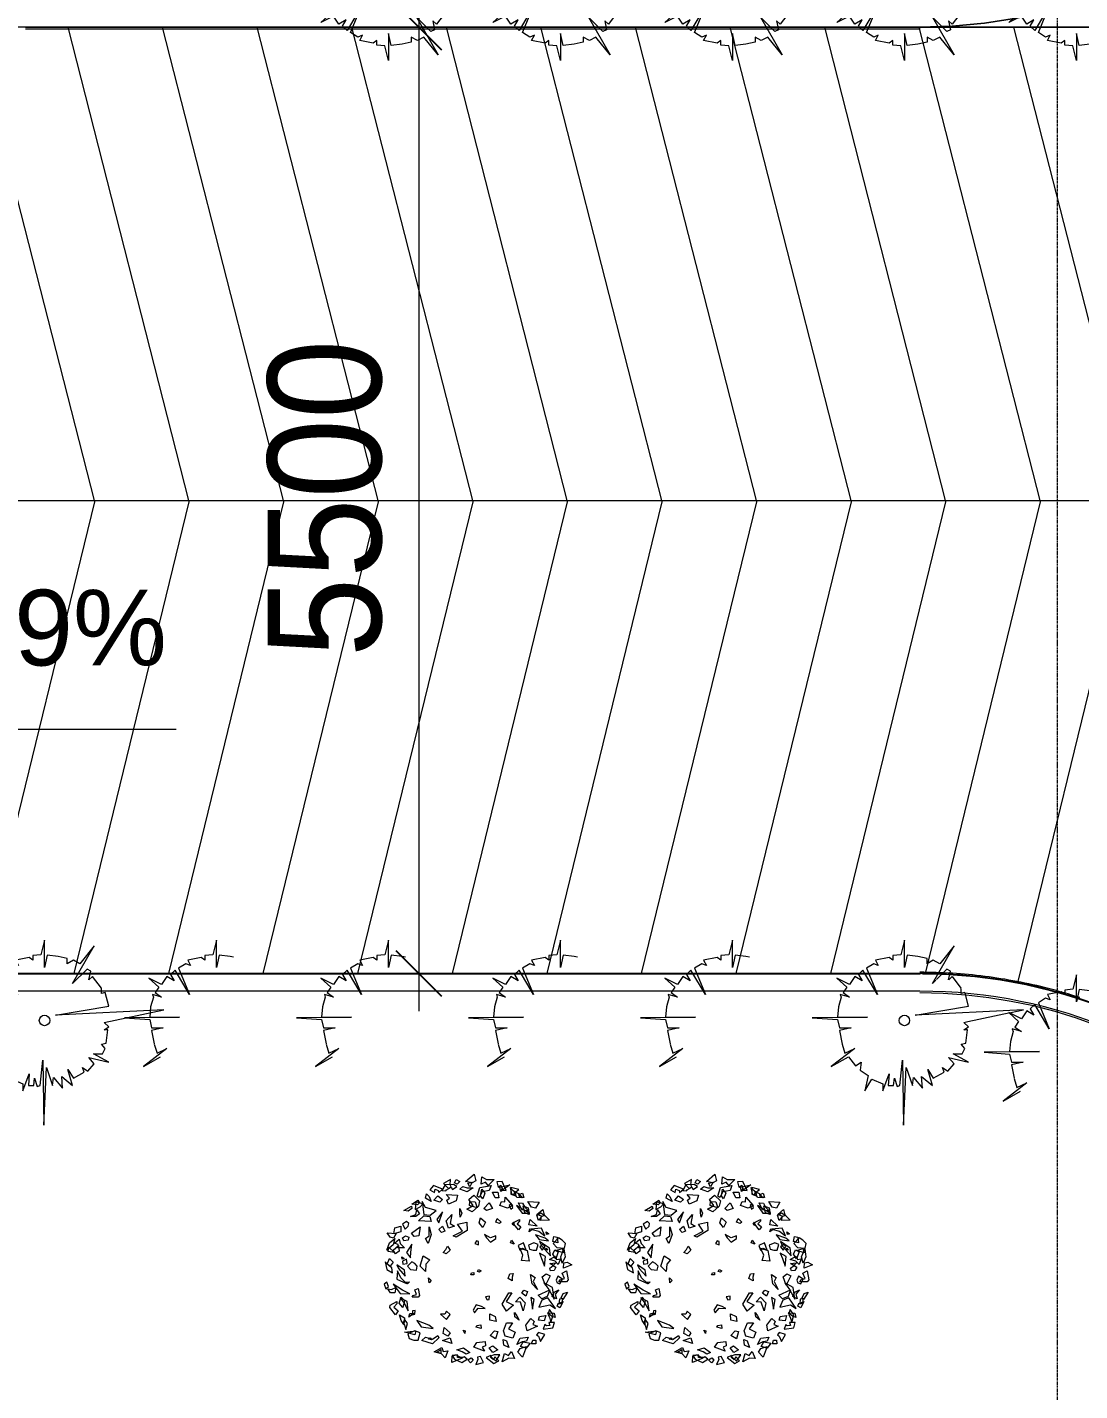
# Model space of a CAD drawing. Header units: millimetres. Extents: x 5357 to 201988, y -16345 to 109895.
# Drawn here: x 54962 to 61082, y 61836 to 69762 of the extents above; entities that cross this region are included whole.
import ezdxf

# ---------------------------------------------------------------- set-up
doc = ezdxf.new("R2010")
doc.units = ezdxf.units.MM
doc.linetypes.add('Grid Line', pattern=[22.225, 12.7, -3.175, 3.175, -3.175])
for name, color, linetype, lineweight in [('0-1', 7, 'Continuous', 5), ('A-ANNO-DIMS', 211, 'Continuous', 9), ('A-ANNO-DIMS-220', 211, 'Continuous', 9), ('A-DETL-THIN', 151, 'Continuous', 9), ('A-FLOR', 192, 'Continuous', 9), ('A-FLOR-1', 10, 'Continuous', 9), ('A-FLOR-2', 53, 'Continuous', 9), ('A-WALL', 113, 'Continuous', 9), ('G-ANNO-DIMS', 111, 'Continuous', 9), ('G-IMPT', 8, 'Continuous', 9), ('L-PLNT', 71, 'Continuous', 9), ('S-GRID-1', 1, 'Grid Line', 9)]:
    doc.layers.add(name, color=color, linetype=linetype, lineweight=lineweight)
doc.styles.add('Arial_4', font='arial_0.ttf', dxfattribs={"width": 0.9, "height": 660})
doc.styles.add('Arial_6', font='arial_0.ttf', dxfattribs={"height": 440})
doc.dimstyles.new('1_Dim_chi_tiet_khu_đất_2', dxfattribs={"dimscale": 304.8, "dimtxt": 673.371204, "dimasz": 0.866142, "dimexe": 0.721785, "dimexo": 0.0625, "dimgap": 0.072178, "dimtad": 1, "dimdec": 0, "dimrnd": 5, "dimzin": 0, "dimdsep": 46, "dimtxsty": 'Arial_4', "dimblk1": 'OBLIQUE', "dimblk2": 'OBLIQUE', "dimsah": 1, "dimcen": 0.09, "dimdle": 0.721785, "dimazin": 0, "dimtfac": 1, "dimtdec": 4, "dimtix": 1, "dimtmove": 0, "dimatfit": 3, "dimfxl": 2.165354, "dimfxlon": 1, "dimtvp": 1, "dimtolj": 1, "dimtzin": 0, "dimarcsym": 2})

# ---------------------------------------------------------------- blocks, each defined once
blk = doc.blocks.new('NCV_TKTC_KET CAU_rvt-1-TKCS_MB SÂN ĐƯỜNG NỘI BỘ')
at = {"layer": 'A-FLOR-1'}
for p, q in [((60152.6, 64261.9), (54662.6, 64261.9)), ((54662.6, 64261.9), (60152.6, 64261.9))]:
    blk.add_line(p, q, dxfattribs=at)
at = {"layer": 'A-FLOR-1', "flags": 128}
blk.add_lwpolyline([(60152.6, 69761.9), (60340.9, 69767.9), (60528.6, 69785.6), (60714.7, 69815.1), (60898.6, 69856.2), (60918, 69861.2)], dxfattribs=at)
at = {"layer": 'A-FLOR-2', "flags": 128}
blk.add_lwpolyline([(60918, 69861.2), (60898.6, 69856.2), (60714.7, 69815.1), (60528.6, 69785.6), (60340.9, 69767.9), (60152.6, 69761.9)], dxfattribs=at)
blk = doc.blocks.new('CAY BACH TRINH - CAY BACH TRINH_dwg-2249800-TKCS_MB SÂN ĐƯỜNG NỘI BỘ')
at = {"layer": 'G-IMPT', "flags": 128}
for points in [[(7, 1749), (-25, 1628), (43, 1591), (160, 1616)], [(-715, 1368), (-728, 1408), (-805, 1472), (-663, 1508), (-663, 1385)], [(-648, 1504), (-672, 1392), (-758, 1347), (-746, 1419), (-706, 1444)], [(-477, 1437), (-459, 1512), (-646, 1555)], [(-578, 1452), (-505, 1613), (-404, 1608), (-431, 1511), (-482, 1548), (-505, 1489), (-486, 1456)], [(-357, 1653), (-250, 1541), (-201, 1603), (-123, 1566), (-133, 1703), (-220, 1653)], [(-83, 1327), (-48, 1351), (-99, 1506), (-301, 1542), (-270, 1454), (-140, 1428)], [(23, 1503), (131, 1428), (267, 1478), (209, 1528), (131, 1503)], [(121, 1587), (40, 1602), (86, 1521)], [(335, 1653), (267, 1616), (316, 1566), (365, 1591)], [(533, 1553), (590, 1452), (520, 1446), (509, 1467), (423, 1512), (399, 1468), (319, 1525), (383, 1562)], [(423, 1516), (443, 1553), (433, 1653), (560, 1578), (472, 1491)], [(579, 1478), (745, 1541), (813, 1466), (725, 1416), (716, 1478), (657, 1453), (647, 1416)], [(-1174, 1238), (-1112, 1130), (-1037, 1152), (-972, 1252)], [(-874, 1403), (-896, 1328), (-826, 1327), (-809, 1379)], [(-870, 1320), (-769, 1323), (-719, 1438), (-798, 1395)], [(-556, 1333), (-692, 1179), (-600, 1129), (-460, 1181), (-492, 1255), (-553, 1247)], [(-428, 1425), (-446, 1319), (-376, 1318), (-327, 1420)], [(-133, 1478), (-191, 1403), (-152, 1303), (-113, 1353)], [(14, 1366), (-94, 1266), (-74, 1166), (43, 1066), (140, 1116), (23, 1178), (101, 1291)], [(-50, 1140), (92, 1178), (86, 1252), (-14, 1249)], [(511, 1378), (306, 1366), (335, 1266), (472, 1203), (501, 1278), (452, 1316)], [(667, 1353), (579, 1291), (628, 1241), (735, 1278)], [(696, 1091), (891, 1141), (949, 1253), (920, 1016), (803, 1003)], [(871, 1391), (823, 1341), (784, 1253), (891, 1316)], [(1064, 1244), (1080, 1108), (985, 1158), (937, 1212)], [(1027, 1278), (998, 1228), (1037, 1191), (1135, 1203)], [(-1364, 914), (-1208, 910), (-1218, 988), (-1136, 1017), (-1240, 1107), (-1267, 1010)], [(-1164, 910), (-1135, 1007), (-1204, 1044), (-1282, 1000), (-1216, 980)], [(-766, 1181), (-866, 1042), (-1009, 1038), (-900, 1094)], [(-996, 1019), (-915, 1047), (-883, 1171), (-978, 1137)], [(-989, 1076), (-860, 1099), (-799, 1231), (-876, 1225), (-913, 1152)], [(-697, 1145), (-671, 1210), (-634, 1180), (-660, 1114)], [(-269, 1228), (-328, 1128), (-220, 1091), (-172, 1128)], [(267, 1128), (228, 1041), (257, 966), (267, 1041)], [(413, 1016), (443, 853), (365, 803), (472, 766), (511, 903)], [(647, 866), (579, 1066), (686, 928)], [(1047, 1103), (998, 1028), (1066, 978), (1164, 978), (1066, 1016)], [(1144, 1166), (1135, 1128), (1203, 1078), (1281, 1091)], [(-1279, 631), (-1217, 768), (-1027, 752), (-1169, 714)], [(-1010, 928), (-1137, 803), (-990, 828)], [(-993, 702), (-1009, 756), (-1064, 751)], [(-840, 791), (-799, 735), (-718, 839), (-724, 876), (-821, 927), (-821, 894), (-775, 847)], [(-717, 878), (-717, 816), (-688, 841)], [(-415, 941), (-483, 878), (-454, 853), (-386, 878)], [(-113, 953), (-201, 878), (-152, 778), (-84, 866)], [(140, 878), (131, 728), (335, 603), (384, 628), (218, 716), (306, 841)], [(579, 803), (540, 716), (599, 691), (647, 741)], [(813, 978), (784, 891), (1018, 903), (920, 991)], [(823, 791), (784, 653), (842, 491), (891, 578), (823, 628)], [(988, 791), (1008, 628), (1096, 616), (1144, 678)], [(1261, 753), (1203, 803), (1193, 853), (1232, 891), (1310, 841)], [(1339, 702), (1463, 665), (1444, 774), (1337, 802)], [(-1595, 553), (-1527, 591), (-1429, 491), (-1497, 416), (-1634, 403), (-1653, 491)], [(-1424, 524), (-1440, 618), (-1501, 607), (-1513, 501)], [(-1380, 266), (-1361, 403), (-1185, 528), (-1224, 441)], [(-1302, 703), (-1351, 666), (-1312, 653)], [(-1109, 650), (-1174, 560), (-1345, 537), (-1285, 585)], [(-1065, 367), (-1127, 366), (-1158, 473), (-1082, 500), (-981, 458), (-1000, 389)], [(-942, 366), (-893, 503), (-795, 453), (-825, 366), (-873, 403)], [(-721, 477), (-654, 499), (-671, 550)], [(-220, 591), (-289, 516), (-386, 578), (-386, 628), (-289, 591), (-181, 653)], [(-74, 528), (-35, 541), (-6, 491), (-74, 466)], [(1310, 591), (1252, 628), (1193, 603), (1203, 553), (1281, 541)], [(1270, 413), (1394, 410), (1386, 473), (1452, 496), (1368, 568), (1347, 490)], [(1422, 673), (1471, 586), (1531, 604), (1583, 684)], [(1447, 578), (1476, 466), (1593, 366), (1544, 503)], [(-1597, 135), (-1570, 248), (-1626, 391), (-1648, 247)], [(-1619, 320), (-1482, 361), (-1595, 398)], [(-1363, 198), (-1471, 259), (-1494, 200), (-1562, 210), (-1523, 107), (-1467, 166)], [(-1478, 213), (-1422, 297), (-1459, 373), (-1523, 336)], [(-1328, 370), (-1279, 378), (-1302, 402)], [(-1274, 77), (-1290, 255), (-1183, 312), (-1221, 219)], [(-1283, 435), (-1251, 475), (-1188, 428), (-1232, 366)], [(-855, 181), (-881, 279), (-825, 405), (-958, 362), (-994, 169)], [(491, 441), (443, 366), (511, 303), (569, 328), (521, 378)], [(813, 191), (881, 116), (891, -22), (988, 78), (930, 266)], [(1135, 478), (1232, 328), (1164, 228), (1154, 328)], [(1378, 453), (1369, 353), (1437, 303), (1476, 366)], [(1553, 425), (1451, 325), (1568, 345)], [(-1619, 40), (-1622, 139), (-1683, 152), (-1767, 105)], [(-1482, 60), (-1448, -1), (-1384, -6), (-1369, 43), (-1433, 90)], [(-1478, 141), (-1429, 91), (-1371, 128)], [(-74, 16), (-123, -9), (-94, -34), (-55, -22)], [(1085, 125), (1140, 155), (1218, 75), (1163, 15), (1054, 5), (1038, 75)], [(1310, 166), (1300, 116), (1222, 128), (1232, 203)], [(1256, -105), (1272, 5), (1412, 105), (1381, 35)], [(1319, 245), (1280, 215), (1311, 205)], [(1476, 153), (1534, 78), (1583, 116), (1544, 216)], [(1624, 156), (1594, 16), (1487, -41), (1502, 50), (1551, 81)], [(-1595, -47), (-1673, -9), (-1702, -172), (-1673, -209), (-1536, -209), (-1556, -172), (-1634, -147)], [(-1515, -106), (-1486, -178), (-1501, -227), (-1553, -242), (-1599, -161)], [(-1449, -521), (-1419, -309), (-1263, -222), (-1351, -346)], [(-1291, -267), (-1232, -115), (-1304, -62), (-1376, -95)], [(-1145, -345), (-1046, -242), (-1021, -71), (-1105, -125), (-1069, -201)], [(-688, -191), (-610, -147), (-641, -60), (-704, -55), (-685, -122)], [(11, -79), (65, -80), (51, -44), (11, -37)], [(832, -134), (784, -184), (823, -222)], [(1477, -247), (1352, -421), (1173, -426), (1309, -356)], [(1179, -205), (1218, -245), (1264, -215)], [(1398, -9), (1408, -159), (1232, -234), (1339, -134)], [(1563, -293), (1595, -211), (1641, -250), (1609, -331)], [(-1604, -526), (-1578, -497), (-1615, -421), (-1690, -396)], [(-1489, -516), (-1411, -473), (-1448, -396), (-1534, -351), (-1465, -430)], [(-1224, -515), (-1157, -451), (-1369, -353), (-1324, -476)], [(-1024, -493), (-1058, -702), (-1088, -530)], [(-935, -470), (-860, -411), (-900, -361), (-966, -383)], [(-888, -735), (-838, -578), (-745, -570), (-823, -487), (-921, -590)], [(-582, -741), (-504, -613), (-626, -407), (-681, -406), (-575, -561), (-711, -631)], [(-229, -532), (-269, -525), (-272, -467), (-200, -477)], [(1085, -355), (1023, -325), (999, -455), (1023, -485), (1132, -485), (1116, -455), (1054, -435)], [(1202, -735), (1225, -565), (1350, -495), (1280, -595)], [(1330, -484), (1271, -546), (1300, -671), (1369, -596)], [(1427, -309), (1447, -409), (1525, -409), (1573, -334), (1505, -346)], [(-1553, -680), (-1504, -649), (-1521, -598), (-1613, -563)], [(-1546, -521), (-1536, -609), (-1595, -596), (-1604, -509)], [(-1173, -669), (-1368, -622), (-1473, -694), (-1336, -498), (-1227, -542)], [(-1390, -946), (-1429, -809), (-1361, -709), (-1332, -796), (-1361, -846)], [(-129, -656), (-34, -622), (23, -722), (0, -767), (-69, -688), (-193, -693)], [(614, -795), (506, -893), (444, -803), (510, -740), (536, -796)], [(1124, -735), (1132, -805), (1085, -795), (1077, -725)], [(1384, -736), (1435, -805), (1537, -675), (1529, -628), (1408, -565), (1408, -607), (1465, -665)], [(-1468, -852), (-1402, -831), (-1326, -772), (-1450, -777)], [(-1251, -1066), (-1426, -1044), (-1452, -946), (-1351, -943), (-1371, -1002), (-1308, -1008), (-1282, -979)], [(-1270, -915), (-1163, -901), (-1183, -834), (-1295, -817)], [(-1144, -1010), (-957, -1095), (-936, -993), (-1027, -873), (-1088, -926), (-1063, -982)], [(-811, -903), (-736, -844), (-727, -764), (-770, -826)], [(-698, -1231), (-557, -1193), (-527, -1096), (-584, -953), (-693, -951), (-619, -1061), (-741, -1124)], [(-393, -926), (-281, -901), (-277, -790), (-378, -835)], [(-120, -1056), (-31, -1033), (-45, -997), (-117, -988)], [(1048, -911), (967, -1024), (753, -1052), (829, -993)], [(1193, -846), (1173, -780), (1104, -785)], [(1249, -1075), (1218, -965), (1272, -885), (1295, -955), (1272, -995)], [(1359, -809), (1271, -859), (1281, -984), (1330, -909)], [(-1130, -1172), (-1165, -1196), (-1203, -1289), (-1280, -1164), (-1162, -1128)], [(-771, -1348), (-831, -1232), (-975, -1212), (-947, -1284), (-866, -1298)], [(-384, -1242), (-286, -1181), (-363, -1098), (-424, -1108)], [(176, -1143), (205, -1087), (168, -1096)], [(411, -1324), (581, -1272), (441, -1226)], [(550, -1034), (443, -1134), (482, -1196), (569, -1146)], [(667, -1184), (647, -1221), (764, -1334), (959, -1271), (891, -1209), (764, -1246)], [(775, -1261), (835, -1251), (807, -1222)], [(1103, -1266), (1025, -1267), (986, -1133), (1081, -1099), (1208, -1151), (1184, -1238)], [(1066, -1096), (1086, -1171), (1271, -1121)], [(-1117, -1335), (-1039, -1334), (-1059, -1267), (-1114, -1266)], [(-883, -1296), (-1010, -1321), (-942, -1409), (-834, -1384)], [(-872, -1573), (-787, -1482), (-829, -1416), (-944, -1384)], [(-505, -1659), (-547, -1509), (-620, -1542), (-671, -1472), (-727, -1598), (-626, -1595)], [(-622, -1399), (-535, -1360), (-523, -1254), (-580, -1280)], [(-336, -1491), (-270, -1405), (-332, -1372), (-423, -1439)], [(-180, -1469), (12, -1396), (-45, -1309), (-194, -1290), (-200, -1370), (-142, -1392)], [(323, -1445), (199, -1404), (83, -1492), (153, -1523), (221, -1476)], [(731, -1476), (595, -1400), (567, -1474), (481, -1461), (531, -1590), (600, -1516)], [(608, -1509), (686, -1484), (608, -1434)], [(-386, -1646), (-464, -1534), (-357, -1534), (-289, -1559)], [(-215, -1584), (-355, -1693), (-443, -1641), (-373, -1567), (-346, -1624), (-297, -1583), (-299, -1545)], [(-55, -1574), (-63, -1616), (-24, -1708), (-167, -1674), (-109, -1565)], [(69, -1680), (123, -1624), (62, -1590), (23, -1629)], [(228, -1671), (131, -1609), (189, -1571), (209, -1584), (306, -1584), (306, -1534), (404, -1546), (365, -1609)], [(411, -1674), (406, -1550), (330, -1534), (226, -1592)]]:
    blk.add_lwpolyline(points, close=True, dxfattribs=at)
blk = doc.blocks.new('CAY BACH TRINH - CAY BACH TRINH-2271498-TKCS_MB SÂN ĐƯỜNG NỘI BỘ')
at = {"extrusion": (0, 0, -1), "xscale": 0.3200000000000001, "yscale": 0.3200000000000001, "zscale": -0.3200000000000001, "rotation": 180}
blk.add_blockref('CAY BACH TRINH - CAY BACH TRINH_dwg-2249800-TKCS_MB SÂN ĐƯỜNG NỘI BỘ', (0, 0), dxfattribs=at)
blk = doc.blocks.new('CAY BACH TRINH - CAY BACH TRINH_dwg-V797-TKCS_MB SÂN ĐƯỜNG NỘI BỘ')
at = {"layer": 'G-IMPT'}
blk.add_line((647, 866), (582, 1058), dxfattribs=at)
at = {"layer": 'G-IMPT', "flags": 128}
for points in [[(7, 1749), (-25, 1628), (43, 1591), (160, 1616)], [(-715, 1368), (-728, 1408), (-805, 1472), (-663, 1508), (-663, 1385)], [(-648, 1504), (-672, 1392), (-758, 1347), (-746, 1419), (-706, 1444)], [(-477, 1437), (-459, 1512), (-646, 1555)], [(-578, 1452), (-505, 1613), (-404, 1608), (-431, 1511), (-482, 1548), (-505, 1489), (-486, 1456)], [(-357, 1653), (-250, 1541), (-201, 1603), (-123, 1566), (-133, 1703), (-220, 1653)], [(-83, 1327), (-48, 1351), (-99, 1506), (-301, 1542), (-270, 1454), (-140, 1428)], [(23, 1503), (131, 1428), (267, 1478), (209, 1528), (131, 1503)], [(121, 1587), (40, 1602), (86, 1521)], [(335, 1653), (267, 1616), (316, 1566), (365, 1591)], [(533, 1553), (590, 1452), (520, 1446), (509, 1467), (423, 1512), (399, 1468), (319, 1525), (383, 1562)], [(423, 1516), (443, 1553), (433, 1653), (560, 1578), (472, 1491)], [(579, 1478), (745, 1541), (813, 1466), (725, 1416), (716, 1478), (657, 1453), (647, 1416)], [(-1174, 1238), (-1112, 1130), (-1037, 1152), (-972, 1252)], [(-874, 1403), (-896, 1328), (-826, 1327), (-809, 1379)], [(-870, 1320), (-769, 1323), (-719, 1438), (-798, 1395)], [(-556, 1333), (-692, 1179), (-600, 1129), (-460, 1181), (-492, 1255), (-553, 1247)], [(-428, 1425), (-446, 1319), (-376, 1318), (-327, 1420)], [(-133, 1478), (-191, 1403), (-152, 1303), (-113, 1353)], [(14, 1366), (-94, 1266), (-74, 1166), (43, 1066), (140, 1116), (23, 1178), (101, 1291)], [(-50, 1140), (92, 1178), (86, 1252), (-14, 1249)], [(511, 1378), (306, 1366), (335, 1266), (472, 1203), (501, 1278), (452, 1316)], [(667, 1353), (579, 1291), (628, 1241), (735, 1278)], [(696, 1091), (891, 1141), (949, 1253), (920, 1016), (803, 1003)], [(871, 1391), (823, 1341), (784, 1253), (891, 1316)], [(1064, 1244), (1080, 1108), (985, 1158), (937, 1212)], [(1027, 1278), (998, 1228), (1037, 1191), (1135, 1203)], [(-1364, 914), (-1208, 910), (-1218, 988), (-1136, 1017), (-1240, 1107), (-1267, 1010)], [(-1164, 910), (-1135, 1007), (-1204, 1044), (-1282, 1000), (-1216, 980)], [(-766, 1181), (-866, 1042), (-1009, 1038), (-900, 1094)], [(-996, 1019), (-915, 1047), (-883, 1171), (-978, 1137)], [(-989, 1076), (-860, 1099), (-799, 1231), (-876, 1225), (-913, 1152)], [(-697, 1145), (-671, 1210), (-634, 1180), (-660, 1114)], [(-269, 1228), (-328, 1128), (-220, 1091), (-172, 1128)], [(267, 1128), (228, 1041), (257, 966), (267, 1041)], [(413, 1016), (443, 853), (365, 803), (472, 766), (511, 903)], [(1047, 1103), (998, 1028), (1066, 978), (1164, 978), (1066, 1016)], [(1144, 1166), (1135, 1128), (1203, 1078), (1281, 1091)], [(-1279, 631), (-1217, 768), (-1027, 752), (-1169, 714)], [(-1010, 928), (-1137, 803), (-990, 828)], [(-993, 702), (-1009, 756), (-1064, 751)], [(-840, 791), (-799, 735), (-718, 839), (-724, 876), (-821, 927), (-821, 894), (-775, 847)], [(-717, 878), (-717, 816), (-688, 841)], [(-415, 941), (-483, 878), (-454, 853), (-386, 878)], [(-113, 953), (-201, 878), (-152, 778), (-84, 866)], [(140, 878), (131, 728), (335, 603), (384, 628), (218, 716), (306, 841)], [(579, 803), (540, 716), (599, 691), (647, 741)], [(813, 978), (784, 891), (1018, 903), (920, 991)], [(823, 791), (784, 653), (842, 491), (891, 578), (823, 628)], [(988, 791), (1008, 628), (1096, 616), (1144, 678)], [(1261, 753), (1203, 803), (1193, 853), (1232, 891), (1310, 841)], [(1339, 702), (1463, 665), (1444, 774), (1337, 802)], [(-1595, 553), (-1527, 591), (-1429, 491), (-1497, 416), (-1634, 403), (-1653, 491)], [(-1424, 524), (-1440, 618), (-1501, 607), (-1513, 501)], [(-1380, 266), (-1361, 403), (-1185, 528), (-1224, 441)], [(-1302, 703), (-1351, 666), (-1312, 653)], [(-1109, 650), (-1174, 560), (-1345, 537), (-1285, 585)], [(-1065, 367), (-1127, 366), (-1158, 473), (-1082, 500), (-981, 458), (-1000, 389)], [(-942, 366), (-893, 503), (-795, 453), (-825, 366), (-873, 403)], [(-721, 477), (-654, 499), (-671, 550)], [(-220, 591), (-289, 516), (-386, 578), (-386, 628), (-289, 591), (-181, 653)], [(-74, 528), (-35, 541), (-6, 491), (-74, 466)], [(1310, 591), (1252, 628), (1193, 603), (1203, 553), (1281, 541)], [(1270, 413), (1394, 410), (1386, 473), (1452, 496), (1368, 568), (1347, 490)], [(1422, 673), (1471, 586), (1531, 604), (1583, 684)], [(1447, 578), (1476, 466), (1593, 366), (1544, 503)], [(-1597, 135), (-1570, 248), (-1626, 391), (-1648, 247)], [(-1619, 320), (-1482, 361), (-1595, 398)], [(-1363, 198), (-1471, 259), (-1494, 200), (-1562, 210), (-1523, 107), (-1467, 166)], [(-1478, 213), (-1422, 297), (-1459, 373), (-1523, 336)], [(-1328, 370), (-1279, 378), (-1302, 402)], [(-1274, 77), (-1290, 255), (-1183, 312), (-1221, 219)], [(-1283, 435), (-1251, 475), (-1188, 428), (-1232, 366)], [(-855, 181), (-881, 279), (-825, 405), (-958, 362), (-994, 169)], [(491, 441), (443, 366), (511, 303), (569, 328), (521, 378)], [(813, 191), (881, 116), (891, -22), (988, 78), (930, 266)], [(1135, 478), (1232, 328), (1164, 228), (1154, 328)], [(1378, 453), (1369, 353), (1437, 303), (1476, 366)], [(1553, 425), (1451, 325), (1568, 345)], [(-1619, 40), (-1622, 139), (-1683, 152), (-1767, 105)], [(-1482, 60), (-1448, -1), (-1384, -6), (-1369, 43), (-1433, 90)], [(-1478, 141), (-1429, 91), (-1371, 128)], [(-74, 16), (-123, -9), (-94, -34), (-55, -22)], [(1085, 125), (1140, 155), (1218, 75), (1163, 15), (1054, 5), (1038, 75)], [(1310, 166), (1300, 116), (1222, 128), (1232, 203)], [(1256, -105), (1272, 5), (1412, 105), (1381, 35)], [(1319, 245), (1280, 215), (1311, 205)], [(1476, 153), (1534, 78), (1583, 116), (1544, 216)], [(1624, 156), (1594, 16), (1487, -41), (1502, 50), (1551, 81)], [(-1595, -47), (-1673, -9), (-1702, -172), (-1673, -209), (-1536, -209), (-1556, -172), (-1634, -147)], [(-1515, -106), (-1486, -178), (-1501, -227), (-1553, -242), (-1599, -161)], [(-1449, -521), (-1419, -309), (-1263, -222), (-1351, -346)], [(-1291, -267), (-1232, -115), (-1304, -62), (-1376, -95)], [(-1145, -345), (-1046, -242), (-1021, -71), (-1105, -125), (-1069, -201)], [(-688, -191), (-610, -147), (-641, -60), (-704, -55), (-685, -122)], [(11, -79), (65, -80), (51, -44), (11, -37)], [(832, -134), (784, -184), (823, -222)], [(1477, -247), (1352, -421), (1173, -426), (1309, -356)], [(1179, -205), (1218, -245), (1264, -215)], [(1398, -9), (1408, -159), (1232, -234), (1339, -134)], [(1563, -293), (1595, -211), (1641, -250), (1609, -331)], [(-1604, -526), (-1578, -497), (-1615, -421), (-1690, -396)], [(-1489, -516), (-1411, -473), (-1448, -396), (-1534, -351), (-1465, -430)], [(-1224, -515), (-1157, -451), (-1369, -353), (-1324, -476)], [(-1024, -493), (-1058, -702), (-1088, -530)], [(-935, -470), (-860, -411), (-900, -361), (-966, -383)], [(-888, -735), (-838, -578), (-745, -570), (-823, -487), (-921, -590)], [(-582, -741), (-504, -613), (-626, -407), (-681, -406), (-575, -561), (-711, -631)], [(-229, -532), (-269, -525), (-272, -467), (-200, -477)], [(1085, -355), (1023, -325), (999, -455), (1023, -485), (1132, -485), (1116, -455), (1054, -435)], [(1202, -735), (1225, -565), (1350, -495), (1280, -595)], [(1330, -484), (1271, -546), (1300, -671), (1369, -596)], [(1427, -309), (1447, -409), (1525, -409), (1573, -334), (1505, -346)], [(-1553, -680), (-1504, -649), (-1521, -598), (-1613, -563)], [(-1546, -521), (-1536, -609), (-1595, -596), (-1604, -509)], [(-1173, -669), (-1368, -622), (-1473, -694), (-1336, -498), (-1227, -542)], [(-1390, -946), (-1429, -809), (-1361, -709), (-1332, -796), (-1361, -846)], [(-129, -656), (-34, -622), (23, -722), (0, -767), (-69, -688), (-193, -693)], [(614, -795), (506, -893), (444, -803), (510, -740), (536, -796)], [(1124, -735), (1132, -805), (1085, -795), (1077, -725)], [(1384, -736), (1435, -805), (1537, -675), (1529, -628), (1408, -565), (1408, -607), (1465, -665)], [(-1468, -852), (-1402, -831), (-1326, -772), (-1450, -777)], [(-1251, -1066), (-1426, -1044), (-1452, -946), (-1351, -943), (-1371, -1002), (-1308, -1008), (-1282, -979)], [(-1270, -915), (-1163, -901), (-1183, -834), (-1295, -817)], [(-1144, -1010), (-957, -1095), (-936, -993), (-1027, -873), (-1088, -926), (-1063, -982)], [(-811, -903), (-736, -844), (-727, -764), (-770, -826)], [(-698, -1231), (-557, -1193), (-527, -1096), (-584, -953), (-693, -951), (-619, -1061), (-741, -1124)], [(-393, -926), (-281, -901), (-277, -790), (-378, -835)], [(-120, -1056), (-31, -1033), (-45, -997), (-117, -988)], [(1048, -911), (967, -1024), (753, -1052), (829, -993)], [(1193, -846), (1173, -780), (1104, -785)], [(1249, -1075), (1218, -965), (1272, -885), (1295, -955), (1272, -995)], [(1359, -809), (1271, -859), (1281, -984), (1330, -909)], [(-1130, -1172), (-1165, -1196), (-1203, -1289), (-1280, -1164), (-1162, -1128)], [(-771, -1348), (-831, -1232), (-975, -1212), (-947, -1284), (-866, -1298)], [(-384, -1242), (-286, -1181), (-363, -1098), (-424, -1108)], [(176, -1143), (205, -1087), (168, -1096)], [(411, -1324), (581, -1272), (441, -1226)], [(550, -1034), (443, -1134), (482, -1196), (569, -1146)], [(667, -1184), (647, -1221), (764, -1334), (959, -1271), (891, -1209), (764, -1246)], [(775, -1261), (835, -1251), (807, -1222)], [(1103, -1266), (1025, -1267), (986, -1133), (1081, -1099), (1208, -1151), (1184, -1238)], [(1066, -1096), (1086, -1171), (1271, -1121)], [(-1117, -1335), (-1039, -1334), (-1059, -1267), (-1114, -1266)], [(-883, -1296), (-1010, -1321), (-942, -1409), (-834, -1384)], [(-872, -1573), (-787, -1482), (-829, -1416), (-944, -1384)], [(-505, -1659), (-547, -1509), (-620, -1542), (-671, -1472), (-727, -1598), (-626, -1595)], [(-622, -1399), (-535, -1360), (-523, -1254), (-580, -1280)], [(-336, -1491), (-270, -1405), (-332, -1372), (-423, -1439)], [(-180, -1469), (12, -1396), (-45, -1309), (-194, -1290), (-200, -1370), (-142, -1392)], [(323, -1445), (199, -1404), (83, -1492), (153, -1523), (221, -1476)], [(731, -1476), (595, -1400), (567, -1474), (481, -1461), (531, -1590), (600, -1516)], [(608, -1509), (686, -1484), (608, -1434)], [(-386, -1646), (-464, -1534), (-357, -1534), (-289, -1559)], [(-215, -1584), (-355, -1693), (-443, -1641), (-373, -1567), (-346, -1624), (-297, -1583), (-299, -1545)], [(-55, -1574), (-63, -1616), (-24, -1708), (-167, -1674), (-109, -1565)], [(69, -1680), (123, -1624), (62, -1590), (23, -1629)], [(228, -1671), (131, -1609), (189, -1571), (209, -1584), (306, -1584), (306, -1534), (404, -1546), (365, -1609)], [(411, -1674), (406, -1550), (330, -1534), (226, -1592)]]:
    blk.add_lwpolyline(points, close=True, dxfattribs=at)
blk.add_lwpolyline([(579, 1066), (686, 928), (647, 866)], dxfattribs=at)
blk = doc.blocks.new('CAY BACH TRINH - CAY BACH TRINH-V798-TKCS_MB SÂN ĐƯỜNG NỘI BỘ')
at = {"extrusion": (0, 0, -1), "xscale": 0.3200000000000001, "yscale": 0.3200000000000001, "zscale": -0.3200000000000001, "rotation": 180}
blk.add_blockref('CAY BACH TRINH - CAY BACH TRINH_dwg-V797-TKCS_MB SÂN ĐƯỜNG NỘI BỘ', (0, 0), dxfattribs=at)
blk = doc.blocks.new('CAY MAI VAN PHUC - CAY DUC SOC_dwg-V438-TKCS_MB SÂN ĐƯỜNG NỘI BỘ')
at = {"layer": 'G-IMPT', "flags": 128}
for points in [[(-342, 277), (-473, 307), (-416, 277)], [(-271, 393), (-293, 380), (-280, 347), (-320, 373), (-366, 320), (-329, 277)], [(-182, 393), (-173, 360), (-193, 393)], [(-12, 393), (-14, 347), (-30, 393)], [(23, 393), (13, 293), (11, 393)], [(404, 277), (359, 333), (319, 307), (325, 367), (286, 393)], [(456, 277), (538, 340), (429, 277)], [(-416, 277), (-360, 247), (-426, 247), (-446, 207), (-419, 174), (-453, 167), (-466, 68), (-439, 68), (-473, 48), (-439, 14), (-878, -79), (-80, -39), (-473, -105), (-446, -205), (-419, -198), (-419, -238), (-353, -324), (-326, -298), (-340, -364), (-313, -378), (-207, -271), (-366, -550), (-260, -418), (-213, -444), (-167, -418), (-167, -457), (-100, -471), (-20, -481), (0, -391), (0, -590), (26, -484), (86, -477), (86, -444), (113, -464), (212, -444), (192, -404), (226, -418), (279, -384), (199, -192), (305, -371), (339, -338), (312, -291), (365, -324), (405, -265), (498, -311), (425, -245), (452, -205), (405, -172), (472, -192), (465, -172), (485, -99), (492, -25), (272, -25), (678, -19), (492, -6), (478, 54), (392, 54), (478, 74), (458, 174), (438, 240), (365, 207), (456, 277)], [(-329, 277), (-326, 274), (-342, 277)], [(429, 277), (412, 267), (404, 277)]]:
    blk.add_lwpolyline(points, dxfattribs=at)
at = {"layer": 'G-IMPT'}
blk.add_circle((0, 0), 38.6, dxfattribs=at)
blk = doc.blocks.new('CAY MAI VAN PHUC - CAY BONG TRANG-V440-TKCS_MB SÂN ĐƯỜNG NỘI BỘ')
at = {"extrusion": (0, 0, -1), "xscale": 0.7894736842105263, "yscale": 0.7894736842105263, "zscale": -0.7894736842105263, "rotation": 180}
blk.add_blockref('CAY MAI VAN PHUC - CAY DUC SOC_dwg-V438-TKCS_MB SÂN ĐƯỜNG NỘI BỘ', (0, 0), dxfattribs=at)
blk = doc.blocks.new('CAY MAI VAN PHUC - CAY DUC SOC_dwg-2256080-TKCS_MB SÂN ĐƯỜNG NỘI BỘ')
at = {"layer": 'G-IMPT', "flags": 128}
for points in [[(458, 174), (438, 240), (365, 207), (538, 340), (412, 267)], [(-126, -466), (-100, -471), (-20, -481), (0, -391), (0, -590), (26, -484), (86, -477), (86, -444), (113, -464), (212, -444), (192, -404), (226, -418), (279, -384), (199, -192), (305, -371), (339, -338), (312, -291), (365, -324), (405, -265), (498, -311), (425, -245), (452, -205), (405, -172), (472, -192), (465, -172), (485, -99), (492, -25), (272, -25), (678, -19), (492, -6), (478, 54), (392, 54), (478, 74), (459, 172)]]:
    blk.add_lwpolyline(points, dxfattribs=at)
blk = doc.blocks.new('CAY MAI VAN PHUC - CAY BONG TRANG-2256081-TKCS_MB SÂN ĐƯỜNG NỘI BỘ')
at = {"xscale": 0.7894736842105263, "yscale": 0.7894736842105263, "zscale": 0.7894736842105263}
blk.add_blockref('CAY MAI VAN PHUC - CAY DUC SOC_dwg-2256080-TKCS_MB SÂN ĐƯỜNG NỘI BỘ', (0, 0), dxfattribs=at)
blk = doc.blocks.new('CAY MAI VAN PHUC - CAY DUC SOC_dwg-V830-TKCS_MB SÂN ĐƯỜNG NỘI BỘ')
at = {"layer": 'G-IMPT', "flags": 128}
for points in [[(33, 479), (13, 293), (6, 772), (-14, 347), (-60, 479), (-67, 420), (-133, 499), (-127, 413), (-207, 479), (-173, 360), (-213, 426), (-293, 380), (-280, 347), (-320, 373), (-366, 320), (-326, 274), (-473, 307), (-360, 247), (-426, 247), (-446, 207), (-419, 174), (-453, 167), (-466, 68), (-439, 68), (-473, 48), (-439, 14), (-878, -79), (-80, -39), (-473, -105), (-446, -205), (-419, -198), (-419, -238), (-353, -324), (-326, -298), (-340, -364), (-313, -378), (-207, -271), (-366, -550), (-260, -418), (-213, -444), (-167, -418), (-167, -457), (-100, -471), (-20, -481), (0, -391), (0, -590), (26, -484), (86, -477), (86, -444), (113, -464), (212, -444), (192, -404), (226, -418), (279, -384), (199, -192), (305, -371), (339, -338), (312, -291), (365, -324), (405, -265), (498, -311), (425, -245), (452, -205), (405, -172), (472, -192), (465, -172), (485, -99), (492, -25), (272, -25), (507, -22)], [(507, 322), (412, 267), (359, 333), (319, 307), (325, 367), (266, 406), (292, 519), (239, 433), (159, 466), (159, 519), (113, 393), (119, 479), (79, 479), (73, 426), (53, 486), (33, 479)], [(507, -7), (492, -6), (478, 54), (392, 54), (478, 74), (458, 174), (438, 240), (365, 207), (507, 316)]]:
    blk.add_lwpolyline(points, dxfattribs=at)
at = {"layer": 'G-IMPT'}
blk.add_circle((0, 0), 38.6, dxfattribs=at)
blk = doc.blocks.new('CAY MAI VAN PHUC - CAY BONG TRANG-V831-TKCS_MB SÂN ĐƯỜNG NỘI BỘ')
at = {"xscale": 0.7894736842105263, "yscale": 0.7894736842105263, "zscale": 0.7894736842105263}
blk.add_blockref('CAY MAI VAN PHUC - CAY DUC SOC_dwg-V830-TKCS_MB SÂN ĐƯỜNG NỘI BỘ', (0, 0), dxfattribs=at)
blk = doc.blocks.new('CAY MAI VAN PHUC - CAY DUC SOC_dwg-V874-TKCS_MB SÂN ĐƯỜNG NỘI BỘ')
at = {"layer": 'G-IMPT'}
for p, q in [((-468, 8), (-780, -58)), ((-419, -238), (-354, -324)), ((-352, -324), (-327, -299))]:
    blk.add_line(p, q, dxfattribs=at)
at = {"layer": 'G-IMPT', "flags": 128}
for points in [[(33, 479), (13, 293), (6, 772), (-14, 347), (-60, 479), (-67, 420), (-133, 499), (-127, 413), (-207, 479), (-173, 360), (-213, 426), (-293, 380), (-280, 347), (-320, 373), (-366, 320), (-326, 274), (-473, 307), (-360, 247), (-426, 247), (-446, 207), (-419, 174), (-453, 167), (-466, 68), (-439, 68), (-473, 48), (-439, 14), (-468, 8)], [(-231, -296), (-207, -271), (-366, -550), (-260, -418), (-213, -444), (-167, -418), (-167, -457), (-100, -471), (-20, -481), (0, -391), (0, -590), (26, -484), (86, -477), (86, -444), (113, -464), (212, -444), (192, -404), (226, -418), (279, -384), (199, -192), (305, -371), (339, -338), (312, -291), (365, -324), (405, -265), (498, -311), (425, -245), (452, -205), (405, -172), (472, -192), (465, -172), (485, -99), (492, -25), (272, -25), (678, -19), (492, -6), (478, 54), (392, 54), (478, 74), (458, 174), (438, 240), (365, 207), (538, 340), (412, 267), (359, 333), (319, 307), (325, 367), (266, 406), (292, 519), (239, 433), (159, 466), (159, 519), (113, 393), (119, 479), (79, 479), (73, 426), (53, 486), (33, 479)], [(-784, -59), (-878, -79), (-80, -39), (-473, -105), (-447, -202)], [(-446, -205), (-419, -198), (-419, -236)], [(-326, -299), (-340, -364), (-313, -378), (-237, -302)]]:
    blk.add_lwpolyline(points, dxfattribs=at)
at = {"layer": 'G-IMPT'}
blk.add_circle((0, 0), 38.6, dxfattribs=at)
blk = doc.blocks.new('CAY MAI VAN PHUC - CAY BONG TRANG-V875-TKCS_MB SÂN ĐƯỜNG NỘI BỘ')
at = {"xscale": 0.7894736842105263, "yscale": 0.7894736842105263, "zscale": 0.7894736842105263}
blk.add_blockref('CAY MAI VAN PHUC - CAY DUC SOC_dwg-V874-TKCS_MB SÂN ĐƯỜNG NỘI BỘ', (0, 0), dxfattribs=at)
blk = doc.blocks.new('DIMBLOCK55-TKCS_MB SÂN ĐƯỜNG NỘI BỘ')
at = {"layer": 'A-ANNO-DIMS-220'}
for p, q in [((57238.6, 69981.9), (57238.6, 64041.9)), ((57898.6, 69761.9), (57018.6, 69761.9)), ((57238.6, 69761.9), (57898.6, 69761.9)), ((57898.6, 64261.9), (57018.6, 64261.9)), ((57238.6, 64261.9), (57898.6, 64261.9))]:
    blk.add_line(p, q, dxfattribs=at)
at = {"layer": 'A-ANNO-DIMS-220', "lineweight": 25}
for p, q in [((57238.6, 69761.9), (57106.6, 69893.9)), ((57238.6, 69761.9), (57370.6, 69629.9)), ((57238.6, 64261.9), (57106.6, 64393.9)), ((57238.6, 64261.9), (57370.6, 64129.9))]:
    blk.add_line(p, q, dxfattribs=at)
at = {"layer": 'A-ANNO-DIMS-220', "color": 0, "insert": (56359.8, 66100.3), "char_height": 660, "width": 2187.938, "attachment_point": 1, "rotation": 90, "line_spacing_factor": 0.941778, "style": 'Arial_4'}
blk.add_mtext('5500', dxfattribs=at)
blk = doc.blocks.new('_Oblique')
at = {"color": 0, "linetype": 'ByBlock', "lineweight": -2}
blk.add_line((-0.5, -0.5), (0.5, 0.5), dxfattribs=at)

msp = doc.modelspace()

# ---------------------------------------------------------------- linework, layer by layer
at = {"layer": 'A-DETL-THIN'}
for p, q in [((60152.6, 69761.9), (53452.6, 69761.9)), ((54647.4, 69761.9), (55352.6, 67003)), ((54952.7, 69761.8), (63152.5, 69761.8)), ((55197.4, 69761.9), (55902.6, 67003)), ((55747.4, 69761.9), (56452.6, 67003)), ((56297.4, 69761.9), (57002.6, 67003)), ((56847.4, 69761.9), (57552.6, 67003)), ((57397.4, 69761.9), (58102.6, 67003)), ((57947.4, 69761.9), (58652.6, 67003)), ((58497.4, 69761.9), (59202.6, 67003)), ((59047.4, 69761.9), (59752.6, 67003)), ((59597.4, 69761.9), (60302.6, 67003)), ((60147.4, 69761.9), (60852.6, 67003)), ((60697.4, 69761.9), (61402.6, 67003)), ((53452.6, 67011.9), (63150.6, 67011.9)), ((55352.6, 67003), (54682.7, 64261.9)), ((55902.6, 67003), (55232.7, 64261.9)), ((56452.6, 67003), (55782.7, 64261.9)), ((57002.6, 67003), (56332.7, 64261.9)), ((57552.6, 67003), (56882.7, 64261.9)), ((58102.6, 67003), (57432.7, 64261.9)), ((58652.6, 67003), (57982.7, 64261.9)), ((59202.6, 67003), (58532.7, 64261.9)), ((59752.6, 67003), (59082.7, 64261.9)), ((60302.6, 67003), (59632.7, 64261.9)), ((60852.6, 67003), (60182.7, 64261.8)), ((61402.6, 67003), (60719.5, 64207.9)), ((53452.6, 64261.9), (60152.6, 64261.9)), ((60152.6, 64261.9), (54652.6, 64261.9)), ((54652.6, 64261.9), (60152.6, 64261.9))]:
    msp.add_line(p, q, dxfattribs=at)
for start, end in [(0, 90), (84.07092, 90), (0, 90), (83.31394, 84.07092), (77.67998, 83.31394), (76.68523, 77.67998), (71.11376, 76.68523)]:
    msp.add_arc((60152.6, 61261.9), 3000, start, end, dxfattribs=at)
at = {"layer": 'A-FLOR'}
for p, q in [((63152.6, 69761.9), (60152.6, 69761.9)), ((60152.6, 64261.9), (54662.6, 64261.9))]:
    msp.add_line(p, q, dxfattribs=at)
at = {"layer": 'A-WALL'}
for p, q in [((60152.6, 69751.8), (54952.6, 69751.8)), ((60152.6, 69761.8), (54962.6, 69761.8)), ((60152.6, 69751.8), (60152.6, 69761.8)), ((54662.6, 64258.6), (60152.6, 64258.6)), ((60152.6, 64158.6), (54662.6, 64158.6))]:
    msp.add_line(p, q, dxfattribs=at)
for radius, start, end in [(3010, 82.8, 90), (3000, 89.84034, 90), (3000, 89.84034, 90), (3000, 0.12802, 89.71564), (3000, 0.12802, 89.71564), (3010, 79.2, 82.76653), (3010, 75.6, 79.18283), (2900, 0, 90), (2900, 0, 90), (2890, 7.51274, 90), (3010, 72.01486, 75.59885)]:
    msp.add_arc((60152.6, 61258.6), radius, start, end, dxfattribs=at)
at = {"layer": 'G-ANNO-DIMS'}
msp.add_line((55829.1, 65680.2), (53629.1, 65680.2), dxfattribs=at)
at = {"layer": 'S-GRID-1'}
msp.add_line((60952.6, 20960.6), (60952.6, 80482.7), dxfattribs=at)

# ---------------------------------------------------------------- block references
at = {"layer": '0-1'}
msp.add_blockref('NCV_TKTC_KET CAU_rvt-1-TKCS_MB SÂN ĐƯỜNG NỘI BỘ', (0, 0), dxfattribs=at)
at = {"layer": 'L-PLNT', "rotation": 180}
for name, p in [('CAY MAI VAN PHUC - CAY BONG TRANG-V440-TKCS_MB SÂN ĐƯỜNG NỘI BỘ', (57062.6, 70035.3)), ('CAY MAI VAN PHUC - CAY BONG TRANG-V440-TKCS_MB SÂN ĐƯỜNG NỘI BỘ', (58062.6, 70035.3)), ('CAY MAI VAN PHUC - CAY BONG TRANG-V440-TKCS_MB SÂN ĐƯỜNG NỘI BỘ', (59062.6, 70035.3)), ('CAY MAI VAN PHUC - CAY BONG TRANG-V440-TKCS_MB SÂN ĐƯỜNG NỘI BỘ', (60062.6, 70035.3)), ('CAY MAI VAN PHUC - CAY BONG TRANG-V440-TKCS_MB SÂN ĐƯỜNG NỘI BỘ', (61062.6, 70035.3)), ('CAY MAI VAN PHUC - CAY BONG TRANG-V831-TKCS_MB SÂN ĐƯỜNG NỘI BỘ', (55062.6, 63988.6)), ('CAY MAI VAN PHUC - CAY BONG TRANG-2256081-TKCS_MB SÂN ĐƯỜNG NỘI BỘ', (56062.6, 63988.6)), ('CAY MAI VAN PHUC - CAY BONG TRANG-2256081-TKCS_MB SÂN ĐƯỜNG NỘI BỘ', (57062.6, 63988.6)), ('CAY MAI VAN PHUC - CAY BONG TRANG-2256081-TKCS_MB SÂN ĐƯỜNG NỘI BỘ', (58062.6, 63988.6)), ('CAY MAI VAN PHUC - CAY BONG TRANG-2256081-TKCS_MB SÂN ĐƯỜNG NỘI BỘ', (59062.6, 63988.6)), ('CAY MAI VAN PHUC - CAY BONG TRANG-V875-TKCS_MB SÂN ĐƯỜNG NỘI BỘ', (60062.6, 63988.6)), ('CAY MAI VAN PHUC - CAY BONG TRANG-2256081-TKCS_MB SÂN ĐƯỜNG NỘI BỘ', (61062.6, 63788.6)), ('CAY BACH TRINH - CAY BACH TRINH-V798-TKCS_MB SÂN ĐƯỜNG NỘI BỘ', (57562.6, 62535.3)), ('CAY BACH TRINH - CAY BACH TRINH-2271498-TKCS_MB SÂN ĐƯỜNG NỘI BỘ', (58962.6, 62535.3))]:
    msp.add_blockref(name, p, dxfattribs=at)

# ---------------------------------------------------------------- texts
at = {"layer": 'G-ANNO-DIMS', "insert": (53689.9, 66492.1), "char_height": 440, "width": 2494.063, "attachment_point": 1, "line_spacing_factor": 0.941778, "style": 'Arial_6'}
msp.add_mtext('14.69%', dxfattribs=at)

# ---------------------------------------------------------------- dimensions: what is measured, and where the dimension line sits
at = {"layer": 'A-ANNO-DIMS'}
dim = msp.add_linear_dim(base=(57238.6, 64261.9), p1=(57898.6, 69761.9), p2=(57898.6, 64261.9), angle=90, dimstyle='1_Dim_chi_tiet_khu_đất_2', override={"dimpost": '<>', "dimfxl": 5500}, dxfattribs=at)
dim.commit()
dim.dimension.update_dxf_attribs({"geometry": 'DIMBLOCK55-TKCS_MB SÂN ĐƯỜNG NỘI BỘ', "text_midpoint": (56879.6, 67011.9)})

doc.saveas('drawing.dxf')
